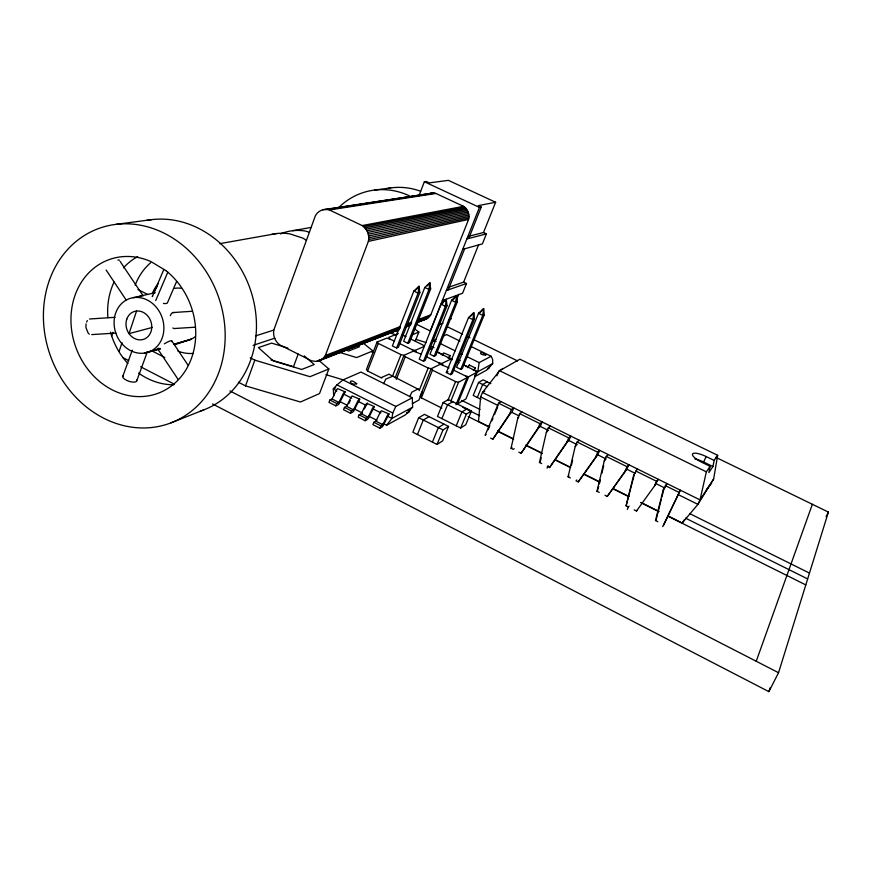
<?xml version="1.0" encoding="UTF-8"?>
<svg xmlns="http://www.w3.org/2000/svg" width="872" height="872" viewBox="0 0 872 872"><rect width="100%" height="100%" fill="white"/><g stroke="black" fill="none" stroke-linecap="round" stroke-linejoin="round"><path stroke-width="1.31" d="M392.607 376.235L385.74 379.135L383.669 383.691M319.468 360.768L323.436 358.13L325.354 355.493L368.365 241.381C369.783 235.505 367.276 228.889 362.185 225.576L329.398 209.945C324.013 208.092 317.746 210.882 315.293 215.962L273.906 329.747C272.642 335.426 275.127 341.704 279.945 344.963L311.544 360.834L316.362 361.466L399.158 329.627M416.86 322.705L426.953 318.672L430.79 314.792L468.591 219.439C469.855 214.577 467.784 209.051 463.523 206.337L435.913 193.464L433.122 193.006L322.836 209.76M487.481 368.3L487.666 368.954L489.018 368.213L489.813 366.273M667.658 515.766L682.198 523.015L697.916 504.365L713.623 479.066L717.678 455.304L519.875 359.199L499.612 370.709L482.467 392.465L480.636 396.891L478.499 421.449L489.41 426.899M475.229 376.41L486.598 370.142L492.702 363.624L492.68 359.547L491.132 356.277L479.153 362.589L477.78 371.745L474.564 375.69M386.601 425.231L405.502 414.81L412.62 407.18L412.314 397.752L395.823 406.439L392.76 413.023L391.931 418.44L386.601 425.231L383.004 423.411M714.157 460.449L706.167 456.557A12.797 3.532 25.2 0 0 692.608 453.887A12.797 3.532 25.2 0 0 701.993 462.389L710.113 466.346L708.871 472.57L712.936 466.564L714.157 460.449L717.678 455.304M418.375 389.315L389.108 374.284M514.197 448.699L513.281 449.396L511.057 448.284L517.794 418.113L519.69 413.644L522.056 412.009M710.113 466.346L706.353 471.828L700.031 499.896L697.916 504.365L678.22 494.62L663.439 525.533M541.686 463.61L539.441 462.487L546.363 432.25L548.292 427.792L550.515 426.059M540.607 460.438L541.207 457.811M570.343 477.943L568.075 476.81L575.193 446.519L577.155 442.05L579.226 440.24M571.356 465.528L572.588 460.274M599.249 492.408L596.96 491.263L604.263 460.917L606.269 456.438L608.187 454.541M598.029 489.138L598.672 486.511M599.304 483.873L600.252 479.927M601.833 473.343L603.74 465.441M629.104 506.152L628.407 506.992L626.107 505.836L633.595 475.436L637.399 468.973M657.837 521.707L655.504 520.54L663.189 490.086L666.873 483.524L665.325 486.87M656.463 518.404L661.259 499.405M661.903 496.877L663.821 489.279L663.189 490.086M212.506 403.932L768.886 691.649L778.543 672.715L828.4 512.093L715.749 457.299M768.886 691.649L770.085 687.834M111.736 336.003L112.957 332.319M119.159 351.34L122.015 342.729M136.566 311.01L129.034 333.649L152.262 327.436M756.231 661.249L812.366 504.288M122.734 376.519L132.261 350.163M318.727 360.3L328.853 368.954L319.523 393.566L300.459 402.003L245.533 385.882L254.842 360.158L250.253 357.836M136.751 380.835L147.237 352.092M298.202 354.032L293.504 366.687L271.05 359.929M329.878 400.008L328.973 402.363L335.851 405.851L338.042 404.815A2.681 0.785 -62.6 0 0 340.026 401.948L345.159 391.855L337.704 388.661A2.671 0.796 -62.7 0 0 335.72 391.506L332.079 398.984L329.878 400.008L336.756 403.496L338.946 402.461L342.576 394.972A2.671 0.785 -62.8 0 1 344.56 392.128L345.159 391.855M335.851 405.851L336.756 403.496M419.05 195.579L424.359 181.758L426.353 181.496L429.329 182.88L448.393 180.351L495.634 202.26L483.502 232.519L468.297 236.388M344.462 407.398L343.557 409.753L350.468 413.263L352.604 412.194A2.681 0.752 -62.7 0 0 354.577 409.317L359.722 399.191L352.244 395.997A2.671 0.763 -62.8 0 0 350.261 398.853L346.62 406.352L344.462 407.398L351.383 410.908L353.52 409.851L357.16 402.341A2.681 0.752 -62.8 0 1 359.133 399.474L359.722 399.191M394.602 341.05L386.939 338.074L377.096 341.988L366.436 369.532L367.581 370.992L381.827 378.11M350.468 413.263L351.383 410.908M367.581 370.992L378.274 343.405L377.096 341.988M359.122 414.832L358.196 417.187L365.139 420.707L367.232 419.617A2.692 0.73 -62.8 0 0 369.194 416.718L374.339 406.57L366.85 403.365A2.681 0.741 -62.8 0 0 364.888 406.243L361.226 413.753L359.122 414.832L366.066 418.353L368.158 417.263L371.81 409.742A2.681 0.719 -62.9 0 1 373.772 406.853L374.339 406.57M365.139 420.707L366.066 418.353M396.597 348.004L418.091 293.134L419.007 286.256L413.819 291.063L392.378 345.933L396.597 348.004L398.384 347.252L419.835 292.545L419.007 286.256L416.435 289.428M424.784 287.444L403.649 341.246L407.791 343.285L409.513 342.554L430.648 288.905L429.863 282.735L424.784 287.444L428.98 289.471L430.648 288.905M373.837 422.288L372.911 424.653L379.887 428.185L381.936 427.062A2.692 0.698 -62.8 0 0 383.876 424.163L389.032 413.982L381.511 410.767A2.692 0.709 -62.9 0 0 379.571 413.655L375.908 421.187L373.837 422.288L380.824 425.83L382.863 424.708L386.525 417.176A2.692 0.698 -62.9 0 1 388.465 414.276L389.032 413.982M392.596 375.974L401 354.632L404.019 355.286L413.437 351.133L421.132 354.119M407.791 343.285L428.98 289.471L429.863 282.735L427.313 285.853M395.136 377.859L404.019 355.286L405.262 356.735L428.174 368.06L431.182 368.703L432.468 370.186L455.587 381.609L458.563 382.23L467.12 377.576L465.768 376.105L452.644 369.641M396.346 379.342L405.262 356.735M379.887 428.185L380.824 425.83M415.399 340.821L418.854 332.079L414.68 328.875M416.936 324.471L430.223 330.957L479.437 207.394L481.246 207.046L468.744 238.438M443.172 302.475L444.175 299.968L462.563 293.275L466.487 283.487L463.642 282.114L448.993 287.171M448.284 289.853L464.623 248.814M423.476 361.27L445.385 306.323L446.279 299.401L441.079 304.241L419.225 359.177L423.476 361.27L425.187 360.474L447.053 305.69L446.279 299.401L444.873 301.091M409.753 396.738L411.846 392.171L418.331 388.825M419.116 390.689L428.174 368.06M456.307 300.415L458.737 294.344M463.642 282.114L478.51 244.999M434.169 356.267L455.762 302.377L456.623 295.608L451.533 300.339L430.005 354.206L434.169 356.267L435.815 355.493L457.353 301.767L456.623 295.608L453.135 299.739L451.533 300.339L455.762 302.377L457.353 301.767M422.19 392.019L418.942 399.997L412.314 403.682M483.502 232.519L486.402 233.881L482.38 243.888L462.77 249.327M441.886 408.096L421.361 397.85L432.468 370.186M418.68 417.688L412.838 432.207L437.057 444.448L442.682 440.829L448.579 426.441L424.501 414.363L418.68 417.688L442.998 429.907L448.579 426.441M417.437 434.529L423.302 420.01L429.079 416.653M446.3 372.54L468.569 317.528L473.79 312.667L474.499 318.945L452.219 373.805L450.584 374.655L446.3 372.54L447.946 371.701M450.584 374.655L472.918 319.632L473.79 312.667L470.891 316.013M443.129 402.57L437.493 416.435L460.634 428.032L465.746 424.762L471.436 411.006L448.426 399.561L443.129 402.57L466.367 414.146L471.436 411.006M447.881 400.488L455.587 381.609M460.776 369.347L482.772 315.392L483.622 308.579L478.499 313.331L456.568 367.286L460.776 369.347L462.345 368.529L484.287 314.738L483.622 308.579L480.025 312.688L478.499 313.331L482.772 315.392L484.287 314.738M441.886 418.636L447.543 404.761L452.797 401.73M432.425 442.104L438.354 427.574L443.979 424.13M450.868 401.087L458.563 382.23M437.057 444.448L442.998 429.907M455.969 404.782L467.12 377.576M476.886 372.257L468.678 376.726L457.56 403.856L465.91 398.951L476.886 372.257L475.556 370.829L463.839 365.074M171.544 341.628L171.664 341.323A8.077 1.363 -32 0 0 164.318 343.862M456.22 425.819L461.931 411.933L467.043 408.826M490.871 383.647L483.143 379.854L478.554 382.448L473.202 395.419L480.973 399.267M460.634 428.032L466.367 414.146M477.322 397.458L482.685 384.487L487.23 381.86M496.909 375.832L498.98 370.862L503.177 368.475M501.04 401.632L498.566 403.213L485.115 435.313L486.096 434.638M488.189 429.623L489.77 425.863M491.873 420.849L492.931 418.331M494.5 414.571L497.661 407.05L496.702 407.66M509.521 414.015L511.406 409.557L513.804 407.933L511.929 412.369L509.521 414.015L492.854 439.183L490.642 438.082M163.783 269.568L152.284 296.633A8.219 2.769 22.3 0 1 152.665 296M155.739 300.524L167.827 272.151M176.536 281.612L167.609 302.421A8.219 2.769 22.3 0 1 163.435 303.423M538.013 428.119L539.942 423.65L542.199 421.961L540.28 426.397L538.013 428.119L521.085 453.298L518.851 452.187M547.071 468.177L548.161 465.681M566.767 442.355L568.718 437.886L570.833 436.098L568.882 440.545L566.767 442.355L549.556 467.545L547.311 466.422M367.417 403.082L366.338 405.513L358.632 401.621M595.772 456.71L597.756 452.23L599.718 450.366L597.734 454.813L578.278 481.911L576.011 480.777L576.806 480.003M452.35 359.689L436.382 351.59L437.177 349.683M448.884 357.836L450.115 355.623L443.772 352.92A2.256 0.556 -63.8 0 0 442.191 355.296M468.101 367.276L469.321 365.052L475.295 367.973L474.063 370.208M625.028 471.196L627.055 466.716L628.865 464.754L626.837 469.212L607.261 496.408L604.972 495.263M627.306 509.412L628.407 506.992M656.616 481.322L654.545 485.802L658.262 479.273L656.616 481.322L635.644 470.956M662.709 526.634L680.313 490.162L678.22 494.62M694.94 458.934A12.786 3.575 25.2 0 1 703.606 462.018L706.167 456.557M448.121 358.207L450.115 355.623M467.37 367.657L469.321 365.052M473.343 370.589L475.295 367.973M348.735 403.692L350.293 400.488M364.365 408.935L365.924 405.72M826.046 516.758L828.4 512.093M713.623 479.066L700.031 499.896L482.467 392.465L484.81 391.07M682.198 523.015L684.378 519.723M510.447 413.383L492.854 439.183M538.896 427.454L521.085 453.298M567.585 441.657L549.556 467.545M596.524 455.98L578.278 481.911M625.725 470.433L607.261 496.408M634.184 509.88L636.495 511.036L655.188 485.006M655.504 520.54L656.136 519.668M636.495 511.036L637.17 510.185M706.473 489.628L711.607 483.317M626.107 505.836L634.282 474.662L633.595 475.436M412.314 397.752L360.943 372.061L343.023 379.898L336.941 384.901L333.3 388.836L333.725 396.106M431.847 342.216L435.989 339.263M596.96 491.263L597.712 490.456M604.263 460.917L605.005 460.176M568.075 476.81L568.882 476.047M575.193 446.519L575.989 445.81M539.441 462.487L540.302 461.757M546.363 432.25L547.224 431.575M511.057 448.284L511.973 447.587M517.794 418.113L518.709 417.47M408.14 410.897L409.993 409.884L409.088 412.129L407.235 413.154A2.572 0.632 -63.1 0 1 406.886 412.467M412.62 407.18L391.931 418.44L387.931 416.424M492.702 363.624L477.78 371.745L474.346 370.055M449.069 367.875L440.164 364.3L431.182 368.703L420.097 396.324L421.361 397.85M425.863 356.452L438.878 362.861L441.81 363.493L450.432 359.275M442.965 354.937L436.665 351.558M381.609 377.423L388.945 374.252M336.81 391.016L333.3 388.836L335.687 387.778M399.3 343.361L412.216 349.727L415.159 350.381L424.206 346.391L422.975 345.018L410.821 339.045M443.107 336.156L446.66 334.597L459.882 341.039M474.499 318.945L472.918 319.632L468.569 317.528M439.303 324.646L443.052 323.109M328.853 368.954L309.963 376.693L254.842 360.158M412.064 334.859L418.854 332.079M449.026 319.719L451.413 318.738M442.344 300.698L444.175 299.968M398.188 333.605L388.738 337.366L389.915 338.739M171.076 422.822L203.895 409.829M316.362 361.466L399.103 329.224M406.668 326.281L410.505 324.766M416.751 322.346L428.098 317.92M317.942 361.226L399.18 329.518M405.404 327.076L410.538 325.082M416.805 322.618L426.953 318.672M405.48 327.163L410.538 325.18M324.482 356.877L399.877 327.654M407.409 324.733L411.181 323.272M418.724 320.351L430.027 315.969M323.436 358.13L400.183 328.275M406.483 325.823L411.508 323.872M417.797 321.419L429.122 317.016M325.354 355.493L400.303 326.564M406.657 324.112L411.737 322.15M418.091 319.697L430.79 314.792M447.053 305.69L445.385 306.323L441.079 304.241L442.747 303.609M446.388 290.518L466.487 283.487M429.024 193.78L431.727 193.061M174.542 344.767L191.197 339.197L174.335 344.211M419.835 292.545L418.091 293.134L413.819 291.063L415.573 290.485M253.142 345.334L274.92 338.118M255.605 335.884L273.743 330.096M425.71 319.25L423.062 319.861M158.421 349.541L144.49 353.084A28.384 24.416 70 0 0 157.276 308.459A28.384 24.416 70 0 0 115.191 314.541A28.384 24.416 70 0 0 144.49 353.084L160.067 348.462M144.49 353.084L159.816 348.538M173.855 344.375L185.344 340.974A26.934 23.435 70.3 0 0 195.361 336.559M466.912 238.917L486.402 233.881M133.187 297.679L155.303 292.709M368.365 241.381L468.591 219.439M368.671 239.615L468.863 217.978M368.758 237.805L468.962 216.474M368.627 235.996L468.863 214.97M368.278 234.208L468.591 213.487M367.712 232.464L468.133 212.038M366.949 230.818L467.501 210.675M366 229.271L466.705 209.4M495.634 202.26L478.227 205.639L481.246 207.046M364.867 227.875L465.768 208.234M363.591 226.633L464.7 207.209M362.185 225.576L463.523 206.337M219.624 243.68L276.904 233.511M292.741 230.699L311.5 227.363M329.398 209.945L435.913 193.464M325.321 209.672L433.122 193.006M327.763 209.542L434.529 193.137M116.15 224.344L151.772 219.624M374.731 190.052L391.953 187.774A69.618 64.256 73.2 0 1 420.62 191.262M172.994 312.558L191.687 311.304M89.5 319.01L115.017 317.31M195.11 327.207L175.109 328.472A8.055 4.251 85.3 0 1 172.885 327.981M91.713 334.597L115.856 333.071M465.768 376.105L468.678 376.726M325.91 374.644L343.721 380.018M287.891 348.07L271.639 343.121L258.363 347.601L273.317 360.91L301.701 369.456L314.236 364.529L304.175 355.841M340.004 352.484L356.594 357.585L372.867 350.915L363.602 343.405M371.505 351.721L374.012 352.495M346.14 350.228L348.626 351.002L359.428 346.751L357.346 345.05M394.983 330.989L397.479 331.785M415.89 339.361L426.048 342.565M388.77 332.57L396.302 334.946M309.462 232.344L305.647 231.102A54.031 48.581 71.5 0 0 280.435 233.958M424.359 181.758L479.437 207.394M447.903 327.044L462.585 334.183M467.468 336.57L469.921 337.758M473.583 339.535L517.619 360.954M470.695 346.315L491.132 356.277M703.606 462.018L712.936 466.564M499.612 370.709L706.353 471.828M433.624 340.298L436.022 341.475M439.608 343.23L455.184 350.86M459.98 353.204L462.378 354.381M467.174 356.724L479.153 362.589M434.06 347.754L431.269 346.794A2.256 0.567 -63.8 0 0 429.689 349.149M457.92 359.46L460.296 360.627M449.178 357.694L452.492 359.319M463.948 364.954L468.384 367.123M402.308 334.859L405.949 336.657M429.416 348.168L431.738 349.312M456.808 361.629L459.152 362.774M478.554 382.448L487.165 386.699M378.274 343.405L401 354.632M498.566 403.213L511.406 409.557M519.69 413.644L539.942 423.65M548.292 427.792L568.718 437.886M577.155 442.05L597.756 452.23M606.269 456.438L627.055 466.716M665.271 485.606L678.776 492.277M480.636 396.891L498.021 405.491M511.929 412.369L518.993 415.868M540.28 426.397L548.586 430.506M568.882 440.545L577.264 444.687M597.734 454.813L606.193 458.999M626.837 469.212L635.372 473.431M656.202 483.731L664.802 487.993M461.724 400.39L480.014 409.469M689.796 513.663L809.467 573.089M462.585 407.213L479.633 415.704M685.468 518.121L807.657 578.932M497.901 431.128L513.663 438.987M525.783 445.036L541.545 452.895M554.886 459.544L570.648 467.403M583.989 474.052L599.751 481.911M613.092 488.56L628.854 496.419M640.975 502.468L659.167 511.537M468.166 416.565L488.843 426.877M497.356 431.117L513.172 439.008M526.557 445.679L542.373 453.56M555.747 460.231L570.353 467.512M583.739 474.183L599.544 482.074M612.929 488.745L628.745 496.637M640.909 502.697L657.946 511.188M667.679 516.039L805.793 584.916M343.023 379.898L395.823 406.439M336.941 384.901L392.76 413.023M137.929 289.526L147.641 294.431M344.08 394.286L351.754 398.155M373.249 409.001L380.988 412.914M339.862 401.567L347.056 405.208M354.25 408.848L362.632 413.099M368.627 416.129L377.009 420.38M332.079 398.984L338.946 402.461M346.62 406.352L353.52 409.851M361.226 413.753L368.158 417.263M375.908 421.187L382.863 424.708M238.416 382.241L245.533 385.882M151.63 350.74L164.819 357.52M229.903 390.939L778.543 672.715M122.701 357.498L128.674 360.583M140.599 366.752L174.008 384.029M306.203 240.258L303.042 238.187L290.082 233.936A55.328 49.53 71.3 0 0 271.77 234.394M441.81 363.493L443.096 364.943M438.878 362.861L440.164 364.3M415.159 350.381L416.391 351.787M412.216 349.727L413.437 351.133M120.129 261.415L143.15 295.837A8.219 1.679 -31.6 0 0 138.79 296.818M171.762 340.854L188.112 365.313M106.122 270.004L126.2 300.055M178.15 379.483L158.028 349.378A8.077 1.363 -32 0 0 160.481 348.985M193.301 353.411A41.453 36.144 70.4 0 1 177.877 351.067M153.646 293.156A41.453 36.144 70.4 0 1 157.145 286.528M174.814 288.327A26.934 23.435 70.3 0 1 181.027 288.261M117.894 260.085A8.219 1.918 -31.2 0 1 119.388 260.303M146.474 220.442A99.288 86.11 70.2 0 1 252.237 295.532A99.288 86.11 70.2 0 1 200.189 411.148M158.105 348.909A8.077 1.363 -32 0 1 158.639 348.19M173.964 384.759A68.169 59.111 70.2 0 1 138.583 373.085M127.89 363.57A68.169 59.111 70.2 0 1 110.504 332.156M107.888 317.615A68.169 59.111 70.2 0 1 114.069 282.038M123.464 267.868A68.169 59.111 70.2 0 1 137.732 256.586M170.345 315.664A8.055 4.251 85.3 0 1 174.106 312.558M136.621 380.072A7.347 2.703 18.4 0 1 129.296 381.38A7.347 2.703 18.4 0 1 123.094 375.897M89.304 334.129A7.892 4.611 85 0 1 88.192 333.126L86.077 327.937A7.892 4.611 85 0 1 86.121 323.872M86.622 322.073A7.892 4.611 85 0 1 87.385 320.602M338.282 208.016A71.755 65.945 72.8 0 1 409.306 195.808M388.105 188.352A69.618 64.256 73.2 0 1 390.667 187.938M135.138 285.253A63.493 55.35 70.3 0 1 150.66 262.745M152.306 293.406A42.837 37.343 70.3 0 1 158.268 283.585M356.713 383.767C348.593 386.067 348.179 376.377 356.713 383.767M485.726 355.035C477.856 355.286 479.785 349.192 485.726 355.035M165.898 270.614L150.78 261.491A71.177 61.138 70 0 0 71.657 330.292A71.177 61.138 70 0 0 167.882 388.411A71.177 61.138 70 0 0 165.898 270.614M49.442 280.141A103.692 89.064 70 0 0 148.491 427.792A103.692 89.064 70 0 0 204.942 269.721A103.692 89.064 70 0 0 49.442 280.141M126.767 319.196A14.693 12.644 70 0 0 141.133 339.851A14.693 12.644 70 0 0 148.763 317.245A14.693 12.644 70 0 0 126.767 319.196"/></g></svg>
